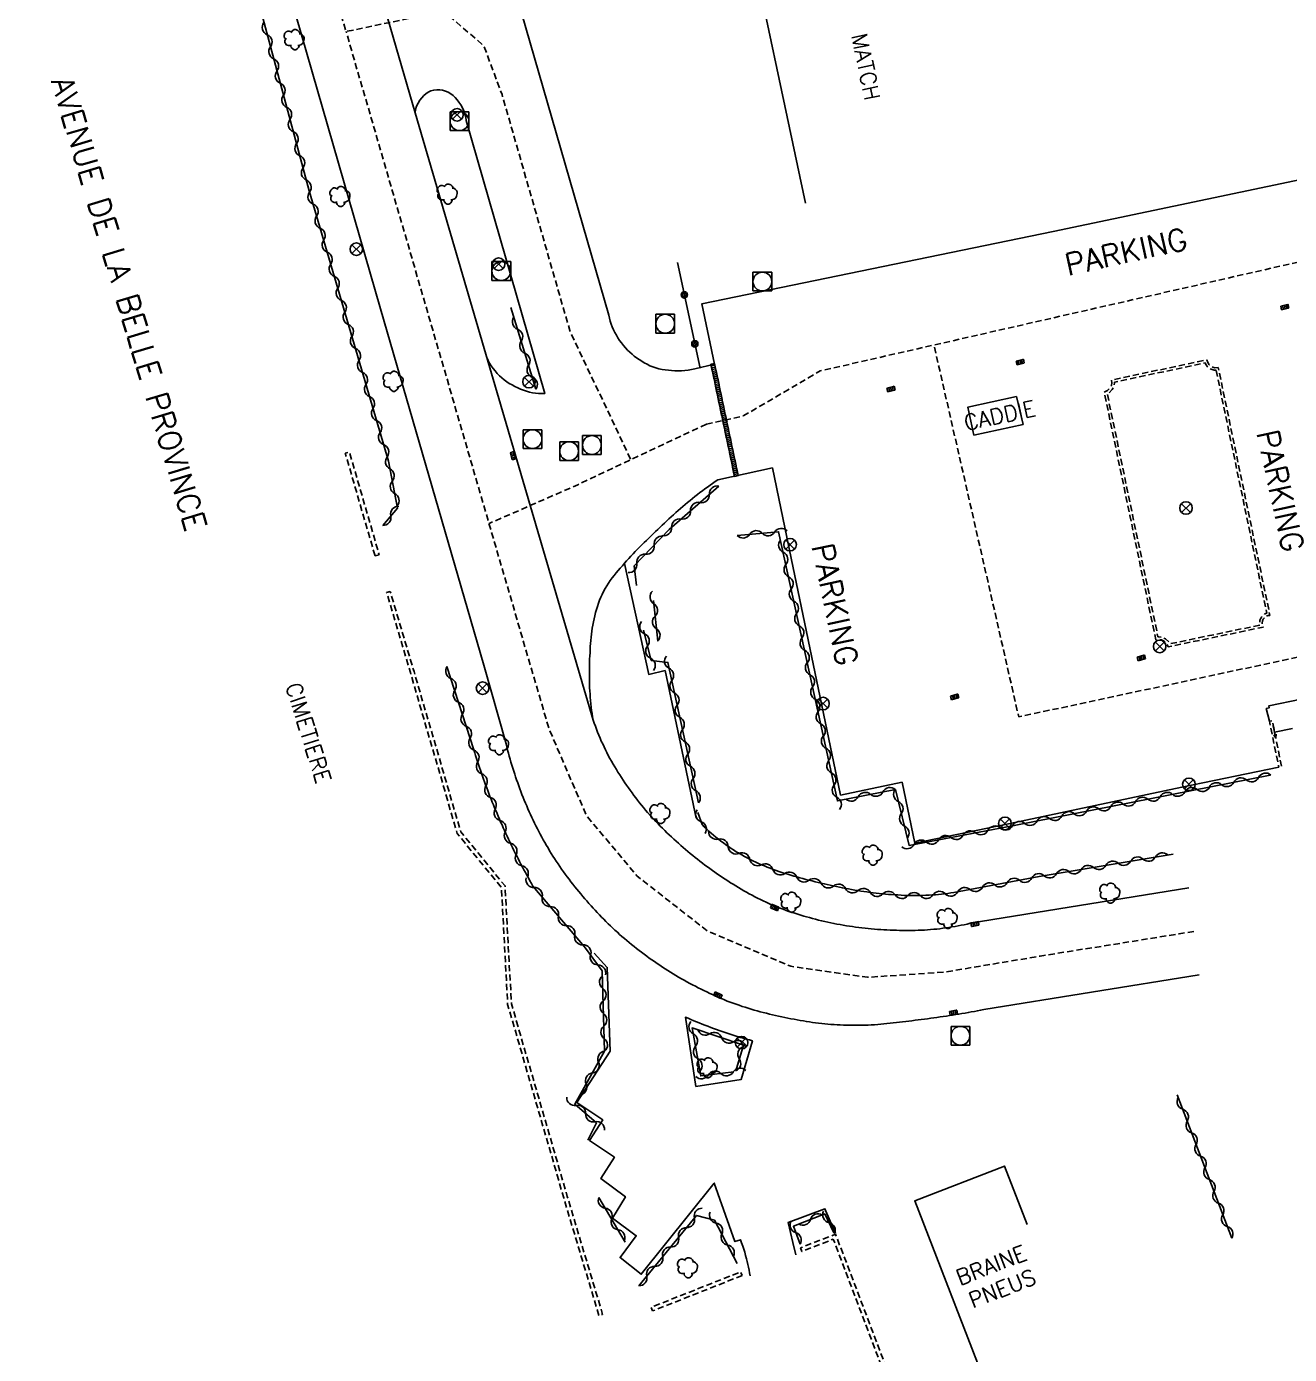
# Model space of a CAD drawing. Header units: millimetres. Extents: x 150050 to 151000, y 152675 to 153000.
# Drawn here: x 150309.5 to 150410.2, y 152821.1 to 152927 of the extents above; entities that cross this region are included whole.
import ezdxf
from ezdxf.enums import TextEntityAlignment as Align

# ---------------------------------------------------------------- set-up
doc = ezdxf.new("R2010")
doc.units = ezdxf.units.MM
doc.linetypes.add('DASHED', pattern=[0.75, 0.5, -0.25])
doc.layers.get('0').update_dxf_attribs({"linetype": 'CONTINUOUS'})
for name, color, linetype in [('W0001', 6, 'DASHED'), ('W0008', 7, 'CONTINUOUS'), ('W0017', 7, 'CONTINUOUS'), ('W0100', 7, 'CONTINUOUS'), ('W0105', 7, 'CONTINUOUS'), ('W0112', 1, 'DASHED'), ('W0300', 7, 'CONTINUOUS'), ('W0310', 3, 'CONTINUOUS'), ('W0322', 7, 'CONTINUOUS'), ('W0400', 7, 'CONTINUOUS'), ('W0420', 7, 'CONTINUOUS'), ('W0469', 7, 'CONTINUOUS'), ('W0984', 7, 'CONTINUOUS'), ('W0989', 7, 'CONTINUOUS')]:
    doc.layers.add(name, color=color, linetype=linetype)
doc.styles.get("Standard").update_dxf_attribs({"font": 'romans.shx', "width": 0.85})

# ---------------------------------------------------------------- blocks, each defined once
blk = doc.blocks.new('T400')
for p, q in [((-0.15, 0.3), (0.15, 0.3)), ((-0.15, -0.25), (-0.15, 0.3)), ((-0.15, 0.15), (0.15, 0.15)), ((-0.15, 0), (0.15, 0)), ((0.15, 0.3), (0.15, -0.25)), ((-0.15, -0.15), (0.15, -0.15)), ((-0.15, -0.25), (-0.15, -0.3)), ((-0.15, -0.3), (0.15, -0.3)), ((0.15, -0.3), (0.15, -0.25))]:
    blk.add_line(p, q)
blk = doc.blocks.new('T420')
for p, q in [((0.75, 0.75), (-0.75, 0.75)), ((-0.75, 0.75), (-0.75, -0.75)), ((0.75, 0.75), (0.75, -0.75)), ((0.75, -0.75), (-0.75, -0.75))]:
    blk.add_line(p, q)
blk.add_ellipse((0, 0), major_axis=(-0.53, 0.53), ratio=1, start_param=3.926991, end_param=10.210176)
blk = doc.blocks.new('t310o')
at = {"color": 0, "linetype": 'Continuous'}
for centre, start, end in [((-0.5, 0.38), 216.8699, 323.1304), ((0.5, -0.37), 36.8699, 143.1303)]:
    blk.add_arc(centre, 0.625, start, end, dxfattribs=at)
blk = doc.blocks.new('T300')
for p, q in [((-0.8, 0.51), (-0.86, 0.34)), ((-0.86, 0.34), (-0.86, 0.17)), ((-0.86, 0.17), (-0.74, 0.06)), ((-0.69, 0.63), (-0.8, 0.51)), ((-0.8, -0.06), (-0.74, 0.06)), ((-0.74, 0.06), (-0.69, 0.11)), ((-0.57, 0.69), (-0.69, 0.63)), ((-0.46, 0.69), (-0.57, 0.69)), ((-0.29, 0.63), (-0.46, 0.69)), ((-0.29, 0.63), (-0.17, 0.74)), ((-0.23, 0.57), (-0.29, 0.63)), ((-0.17, 0.74), (-0.06, 0.8)), ((-0.06, 0.8), (0.06, 0.8)), ((0.06, 0.8), (0.23, 0.74)), ((0.23, 0.74), (0.34, 0.63)), ((0.34, 0.63), (0.4, 0.51)), ((0.46, 0.46), (0.34, 0.46)), ((0.4, 0.51), (0.4, 0.46)), ((0.57, 0.4), (0.46, 0.46)), ((0.57, 0.4), (0.69, 0.29)), ((0.69, 0.29), (0.74, 0.17)), ((0.74, 0.06), (0.69, -0.17)), ((0.74, 0.17), (0.74, 0.06)), ((-0.8, -0.17), (-0.8, -0.06)), ((-0.8, -0.23), (-0.8, -0.17)), ((-0.74, -0.34), (-0.8, -0.23)), ((-0.69, -0.4), (-0.74, -0.34)), ((-0.51, -0.46), (-0.69, -0.4)), ((-0.4, -0.46), (-0.51, -0.46)), ((-0.4, -0.46), (-0.34, -0.46)), ((-0.34, -0.46), (-0.34, -0.4)), ((-0.34, -0.51), (-0.34, -0.46)), ((-0.29, -0.63), (-0.34, -0.51)), ((-0.17, -0.74), (-0.29, -0.63)), ((-0.06, -0.8), (-0.17, -0.74)), ((0.06, -0.8), (-0.06, -0.8)), ((0.17, -0.74), (0.06, -0.8)), ((0.23, -0.69), (0.17, -0.74)), ((0.29, -0.46), (0.23, -0.46)), ((0.29, -0.63), (0.23, -0.69)), ((0.46, -0.4), (0.29, -0.46)), ((0.34, -0.51), (0.29, -0.63)), ((0.34, -0.51), (0.34, -0.46)), ((0.57, -0.34), (0.46, -0.4)), ((0.63, -0.29), (0.57, -0.34)), ((0.69, -0.17), (0.63, -0.29))]:
    blk.add_line(p, q)
blk = doc.blocks.new('t322o')
at = {"color": 0, "linetype": 'Continuous'}
for radius in [0.25, 0.15]:
    blk.add_circle((0, 0), radius, dxfattribs=at)
blk = doc.blocks.new('t105o')
for p, q in [((-0.5, 0), (0.5, 0)), ((0.5, 0), (0.2, 0.1)), ((0.5, 0), (0.2, -0.1))]:
    blk.add_line(p, q)
blk = doc.blocks.new('T469')
at = {"color": 0, "linetype": 'Continuous', "flags": 128}
for points in [[(-0.35, 0.35), (0.35, -0.35)], [(-0.35, -0.35), (0.35, 0.35)]]:
    blk.add_lwpolyline(points, dxfattribs=at)
at = {"color": 0, "linetype": 'Continuous'}
blk.add_circle((0, 0), 0.5, dxfattribs=at)

msp = doc.modelspace()

# ---------------------------------------------------------------- linework, layer by layer
at = {"layer": 'W0001', "flags": 128}
for points in [[(150324.98, 152984.1), (150320.53, 152982.79), (150313.45, 152978.77), (150309.5, 152974.95), (150314.63, 152965.64), (150317.2, 152962.54), (150321.22, 152957.5), (150325.41, 152951.2), (150328.19, 152946.06), (150331.2, 152938.94), (150333.03, 152933.44), (150334.99, 152926.63), (150340.75, 152927.83), (150343.14, 152927.93), (150345.97, 152925.51), (150347.43, 152921.6), (150352.83, 152902.79), (150357.7, 152892.46)], [(150402.63, 152854.83), (150401.45, 152854.64), (150390.35, 152852.86), (150382.76, 152851.59), (150376.6, 152851.17), (150370.48, 152852.05), (150363.81, 152854.87), (150358.18, 152859.27), (150354.16, 152864.09), (150351.17, 152871.01), (150348.66, 152879.61), (150345.71, 152889.72), (150334.99, 152926.63)], [(150363.73, 152895.3), (150366.68, 152895.96), (150372.81, 152899.55), (150429.62, 152912.49)], [(150435.14, 152905.03), (150437.79, 152892.06), (150438.43, 152888.36), (150438.5, 152886.37), (150437.3, 152883.66), (150435.39, 152882.11), (150433.64, 152881.54), (150431.34, 152881.09), (150388.65, 152871.95), (150381.89, 152901.62)], [(150363.73, 152895.3), (150353.48, 152890.47), (150346.4, 152887.38)]]:
    msp.add_lwpolyline(points, dxfattribs=at)
at = {"layer": 'W0008', "flags": 128}
for points in [[(150402.21, 152858.31), (150384.77, 152855.48), (150384.53, 152855.42), (150384.29, 152855.37), (150384.05, 152855.32), (150383.81, 152855.27), (150383.57, 152855.23), (150383.32, 152855.19), (150383.08, 152855.15), (150382.84, 152855.11), (150382.6, 152855.08), (150382.35, 152855.05), (150382.11, 152855.02), (150381.87, 152855), (150381.62, 152854.98), (150381.38, 152854.96), (150381.13, 152854.94), (150380.89, 152854.93), (150380.64, 152854.92), (150380.39, 152854.91), (150380.15, 152854.91), (150379.9, 152854.91), (150379.64, 152854.91), (150379.39, 152854.91), (150379.14, 152854.91), (150378.89, 152854.92), (150378.64, 152854.93), (150378.39, 152854.94), (150378.14, 152854.95), (150377.89, 152854.96), (150377.64, 152854.98), (150377.39, 152854.99), (150377.14, 152855.01), (150376.89, 152855.04), (150376.64, 152855.06), (150376.39, 152855.09), (150376.14, 152855.12), (150375.89, 152855.15), (150375.64, 152855.18), (150375.39, 152855.22), (150375.14, 152855.25), (150374.9, 152855.29), (150374.65, 152855.33), (150374.4, 152855.38), (150374.15, 152855.42), (150373.91, 152855.47), (150373.66, 152855.52), (150373.41, 152855.58), (150373.17, 152855.63), (150372.93, 152855.69), (150372.69, 152855.74), (150372.45, 152855.8), (150372.21, 152855.86), (150371.97, 152855.93), (150371.73, 152855.99), (150371.5, 152856.06), (150371.26, 152856.13), (150371.02, 152856.2), (150370.79, 152856.28), (150370.55, 152856.35), (150370.32, 152856.43), (150370.09, 152856.51), (150369.86, 152856.6), (150369.63, 152856.68), (150369.4, 152856.77), (150369.17, 152856.87), (150368.94, 152856.96), (150368.71, 152857.06), (150368.49, 152857.16), (150368.26, 152857.27), (150368.04, 152857.37), (150367.82, 152857.48), (150367.6, 152857.6), (150367.38, 152857.72), (150367.16, 152857.84), (150366.94, 152857.96), (150366.72, 152858.08), (150366.51, 152858.21), (150366.29, 152858.33), (150366.08, 152858.46), (150365.87, 152858.59), (150365.66, 152858.72), (150365.45, 152858.86), (150365.24, 152858.99), (150365.03, 152859.13), (150364.83, 152859.27), (150364.62, 152859.41), (150364.42, 152859.55), (150364.22, 152859.69), (150364.01, 152859.84), (150363.82, 152859.99), (150363.62, 152860.13), (150363.42, 152860.28), (150363.22, 152860.43), (150363.03, 152860.59), (150362.83, 152860.74), (150362.64, 152860.9), (150362.45, 152861.06), (150362.26, 152861.22), (150362.07, 152861.38), (150361.88, 152861.54), (150361.69, 152861.7), (150361.51, 152861.87), (150361.32, 152862.03), (150361.14, 152862.2), (150360.95, 152862.37), (150360.77, 152862.54), (150360.59, 152862.71), (150360.41, 152862.88), (150360.23, 152863.06), (150360.05, 152863.24), (150359.88, 152863.41), (150359.71, 152863.59), (150359.54, 152863.78), (150359.37, 152863.96), (150359.2, 152864.15), (150359.04, 152864.33), (150358.88, 152864.52), (150358.72, 152864.71), (150358.56, 152864.91), (150358.4, 152865.1), (150358.25, 152865.3), (150358.1, 152865.49), (150357.95, 152865.69), (150357.8, 152865.89), (150357.66, 152866.09), (150357.51, 152866.29), (150357.37, 152866.5), (150357.23, 152866.7), (150357.09, 152866.91), (150356.95, 152867.12), (150356.82, 152867.33), (150356.68, 152867.54), (150356.55, 152867.75), (150356.42, 152867.97), (150356.29, 152868.19), (150356.16, 152868.42), (150356.03, 152868.64), (150355.91, 152868.87), (150355.79, 152869.1), (150355.68, 152869.33), (150355.57, 152869.56), (150355.46, 152869.79), (150355.35, 152870.02), (150355.25, 152870.26), (150355.15, 152870.49), (150355.06, 152870.73), (150354.96, 152870.97), (150354.88, 152871.21), (150354.79, 152871.45), (150354.71, 152871.7), (150346, 152901.34), (150340.5, 152920.15), (150336.15, 152935.18)], [(150403.04, 152851.36), (150385.86, 152848.59), (150385.61, 152848.54), (150385.36, 152848.5), (150385.12, 152848.45), (150384.87, 152848.41), (150384.62, 152848.36), (150384.37, 152848.32), (150384.12, 152848.28), (150383.87, 152848.24), (150383.63, 152848.2), (150383.38, 152848.16), (150383.13, 152848.12), (150382.88, 152848.08), (150382.63, 152848.04), (150382.38, 152848.01), (150382.13, 152847.97), (150381.88, 152847.94), (150381.63, 152847.9), (150381.38, 152847.87), (150381.13, 152847.84), (150380.88, 152847.81), (150380.63, 152847.78), (150380.38, 152847.74), (150380.13, 152847.71), (150379.89, 152847.68), (150379.64, 152847.65), (150379.39, 152847.62), (150379.14, 152847.59), (150378.89, 152847.56), (150378.64, 152847.53), (150378.39, 152847.5), (150378.14, 152847.48), (150377.89, 152847.45), (150377.64, 152847.43), (150377.4, 152847.41), (150377.15, 152847.39), (150376.89, 152847.38), (150376.64, 152847.36), (150376.39, 152847.35), (150376.14, 152847.35), (150375.89, 152847.34), (150375.64, 152847.34), (150375.4, 152847.34), (150375.15, 152847.35), (150374.9, 152847.35), (150374.66, 152847.36), (150374.41, 152847.37), (150374.17, 152847.38), (150373.92, 152847.4), (150373.67, 152847.41), (150373.43, 152847.43), (150373.18, 152847.46), (150372.94, 152847.48), (150372.69, 152847.51), (150372.45, 152847.54), (150372.21, 152847.57), (150371.96, 152847.61), (150371.72, 152847.64), (150371.47, 152847.69), (150371.22, 152847.73), (150370.98, 152847.77), (150370.73, 152847.82), (150370.48, 152847.87), (150370.23, 152847.92), (150369.99, 152847.97), (150369.74, 152848.02), (150369.49, 152848.07), (150369.25, 152848.12), (150369, 152848.18), (150368.76, 152848.24), (150368.52, 152848.3), (150368.27, 152848.36), (150368.03, 152848.42), (150367.79, 152848.49), (150367.55, 152848.56), (150367.3, 152848.63), (150367.06, 152848.7), (150366.82, 152848.78), (150366.58, 152848.85), (150366.35, 152848.94), (150366.11, 152849.02), (150365.87, 152849.1), (150365.64, 152849.19), (150365.4, 152849.28), (150365.17, 152849.38), (150364.93, 152849.48), (150364.7, 152849.58), (150364.46, 152849.68), (150364.23, 152849.79), (150364, 152849.89), (150363.77, 152850), (150363.54, 152850.11), (150363.31, 152850.23), (150363.08, 152850.34), (150362.86, 152850.46), (150362.63, 152850.57), (150362.41, 152850.69), (150362.18, 152850.82), (150361.96, 152850.94), (150361.74, 152851.06), (150361.52, 152851.19), (150361.3, 152851.32), (150361.09, 152851.45), (150360.87, 152851.58), (150360.66, 152851.72), (150360.44, 152851.86), (150360.23, 152851.99), (150360.02, 152852.13), (150359.81, 152852.28), (150359.6, 152852.42), (150359.39, 152852.57), (150359.18, 152852.71), (150358.97, 152852.86), (150358.77, 152853.01), (150358.56, 152853.17), (150358.36, 152853.32), (150358.16, 152853.48), (150357.96, 152853.63), (150357.76, 152853.79), (150357.57, 152853.95), (150357.38, 152854.11), (150357.19, 152854.27), (150357, 152854.43), (150356.81, 152854.6), (150356.63, 152854.77), (150356.44, 152854.93), (150356.26, 152855.1), (150356.08, 152855.28), (150355.9, 152855.45), (150355.72, 152855.62), (150355.55, 152855.8), (150355.37, 152855.98), (150355.2, 152856.15), (150355.03, 152856.33), (150354.86, 152856.52), (150354.69, 152856.7), (150354.53, 152856.88), (150354.36, 152857.07), (150354.2, 152857.26), (150354.03, 152857.44), (150353.87, 152857.63), (150353.71, 152857.82), (150353.55, 152858.02), (150353.4, 152858.21), (150353.24, 152858.4), (150353.08, 152858.6), (150352.93, 152858.8), (150352.78, 152858.99), (150352.63, 152859.19), (150352.48, 152859.4), (150352.33, 152859.6), (150352.18, 152859.8), (150352.04, 152860.01), (150351.9, 152860.22), (150351.76, 152860.43), (150351.62, 152860.64), (150351.49, 152860.85), (150351.35, 152861.06), (150351.22, 152861.27), (150351.1, 152861.49), (150350.97, 152861.7), (150350.85, 152861.92), (150350.72, 152862.14), (150350.6, 152862.36), (150350.48, 152862.58), (150350.37, 152862.8), (150350.25, 152863.03), (150350.14, 152863.25), (150350.03, 152863.48), (150349.92, 152863.7), (150349.81, 152863.93), (150349.7, 152864.16), (150349.6, 152864.38), (150349.5, 152864.61), (150349.4, 152864.84), (150349.3, 152865.07), (150349.21, 152865.3), (150349.11, 152865.53), (150349.02, 152865.76), (150348.93, 152865.99), (150348.85, 152866.22), (150348.76, 152866.46), (150348.68, 152866.69), (150348.59, 152866.92), (150348.51, 152867.16), (150348.44, 152867.39), (150348.36, 152867.63), (150348.29, 152867.87), (150348.21, 152868.11), (150348.14, 152868.34), (150348.08, 152868.58), (150348.01, 152868.82), (150347.94, 152869.06), (150347.88, 152869.3), (150347.82, 152869.55), (150347.76, 152869.79), (150345.97, 152876.08), (150337.73, 152904.5), (150330.18, 152930.74)], [(150348.63, 152929.35), (150355.95, 152904.01), (150356, 152903.77), (150356.07, 152903.53), (150356.14, 152903.29), (150356.23, 152903.06), (150356.32, 152902.84), (150356.43, 152902.61), (150356.55, 152902.4), (150356.67, 152902.19), (150356.81, 152901.98), (150356.96, 152901.78), (150357.12, 152901.59), (150357.28, 152901.4), (150357.45, 152901.22), (150357.62, 152901.06), (150357.8, 152900.89), (150357.98, 152900.74), (150358.17, 152900.59), (150358.37, 152900.45), (150358.58, 152900.32), (150358.78, 152900.2), (150359, 152900.08), (150359.22, 152899.97), (150359.46, 152899.87), (150359.7, 152899.79), (150359.95, 152899.72), (150360.2, 152899.67), (150360.45, 152899.63), (150360.71, 152899.6), (150360.96, 152899.58), (150361.22, 152899.56), (150361.49, 152899.56), (150361.75, 152899.57), (150362.02, 152899.59), (150362.28, 152899.62), (150362.54, 152899.67), (150362.8, 152899.73)], [(150346.16, 152900.79), (150346.23, 152900.62), (150346.33, 152900.39), (150346.44, 152900.17), (150346.57, 152899.95), (150346.72, 152899.75), (150346.87, 152899.55), (150347.04, 152899.35), (150347.22, 152899.17), (150347.41, 152899), (150347.6, 152898.84), (150347.81, 152898.69), (150348.01, 152898.55), (150348.23, 152898.43), (150348.45, 152898.31), (150348.68, 152898.2), (150348.91, 152898.1), (150349.15, 152898.01), (150349.38, 152897.93), (150349.62, 152897.86), (150349.86, 152897.81), (150350.1, 152897.77), (150350.34, 152897.75), (150350.59, 152897.75), (150350.84, 152897.75), (150344.57, 152919.52), (150344.53, 152919.79), (150344.46, 152920.04), (150344.38, 152920.29), (150344.27, 152920.54), (150344.14, 152920.77), (150343.99, 152920.99), (150343.85, 152921.18), (150343.69, 152921.36), (150343.52, 152921.52), (150343.34, 152921.66), (150343.14, 152921.78), (150342.91, 152921.88), (150342.68, 152921.95), (150342.45, 152921.99), (150342.22, 152921.99), (150341.99, 152921.96), (150341.76, 152921.9), (150341.54, 152921.8), (150341.35, 152921.67), (150341.18, 152921.52), (150341.02, 152921.34), (150340.88, 152921.15), (150340.74, 152920.92), (150340.62, 152920.67), (150340.54, 152920.42), (150340.5, 152920.15)], [(150364.65, 152890.87), (150369, 152891.81), (150370.5, 152884.6), (150374.44, 152865.71), (150379.34, 152866.74), (150380.37, 152861.87), (150387.84, 152863.42), (150401.67, 152866.34), (150409.41, 152867.94)], [(150354.71, 152871.7), (150354.66, 152871.96), (150354.61, 152872.22), (150354.58, 152872.47), (150354.54, 152872.73), (150354.51, 152872.99), (150354.48, 152873.25), (150354.46, 152873.51), (150354.45, 152873.77), (150354.43, 152874.02), (150354.42, 152874.27), (150354.41, 152874.53), (150354.4, 152874.78), (150354.4, 152875.04), (150354.4, 152875.29), (150354.4, 152875.54), (150354.4, 152875.8), (150354.4, 152876.05), (150354.41, 152876.31), (150354.42, 152876.56), (150354.43, 152876.82), (150354.45, 152877.06), (150354.46, 152877.31), (150354.47, 152877.56), (150354.49, 152877.81), (150354.51, 152878.05), (150354.53, 152878.3), (150354.56, 152878.55), (150354.59, 152878.79), (150354.63, 152879.04), (150354.67, 152879.28), (150354.72, 152879.52), (150354.77, 152879.77), (150354.83, 152880.02), (150354.9, 152880.27), (150354.97, 152880.52), (150355.05, 152880.76), (150355.13, 152881.01), (150355.22, 152881.25), (150355.31, 152881.49), (150355.42, 152881.72), (150355.53, 152881.96), (150355.65, 152882.19), (150355.78, 152882.41), (150355.92, 152882.62), (150356.06, 152882.83), (150356.21, 152883.04), (150356.37, 152883.24), (150356.53, 152883.43), (150356.7, 152883.63), (150356.86, 152883.82), (150357.03, 152884.01), (150357.2, 152884.21), (150357.37, 152884.4), (150357.54, 152884.58), (150357.71, 152884.77), (150357.88, 152884.95), (150358.05, 152885.14), (150358.23, 152885.32), (150358.41, 152885.5), (150358.59, 152885.67), (150358.77, 152885.85), (150358.95, 152886.03), (150359.13, 152886.2), (150359.31, 152886.38), (150359.49, 152886.55), (150359.67, 152886.73), (150359.85, 152886.9), (150360.03, 152887.07), (150360.21, 152887.24), (150360.39, 152887.41), (150360.57, 152887.58), (150360.75, 152887.75), (150360.93, 152887.91), (150361.12, 152888.08), (150361.3, 152888.25), (150361.49, 152888.41), (150361.67, 152888.57), (150361.86, 152888.74), (150362.05, 152888.9), (150362.24, 152889.06), (150362.43, 152889.22), (150362.62, 152889.38), (150362.82, 152889.53), (150363.02, 152889.69), (150363.22, 152889.84), (150363.42, 152889.99), (150363.62, 152890.14), (150363.82, 152890.29), (150364.03, 152890.44), (150364.23, 152890.58), (150364.44, 152890.73), (150364.65, 152890.87)], [(150362.91, 152863.88), (150360.44, 152875.65), (150359.14, 152875.34), (150357.2, 152884.2)], [(150354.77, 152853.09), (150355.83, 152851.96), (150356.07, 152845.29), (150353.4, 152841.19), (150355.47, 152839.8), (150354.42, 152838.16), (150356.4, 152836.82), (150355.3, 152835.12), (150357.27, 152833.66), (150356.25, 152831.96), (150358.14, 152830.55), (150356.85, 152828.81), (150358.54, 152827.48), (150364.36, 152834.76), (150366.01, 152830.09), (150366.45, 152830.23), (150366.54, 152829.98), (150366.63, 152829.73), (150366.71, 152829.48), (150366.79, 152829.23), (150366.86, 152828.97), (150366.93, 152828.72), (150366.99, 152828.49), (150367.04, 152828.26), (150367.09, 152828.04), (150367.14, 152827.81), (150367.18, 152827.58), (150367.22, 152827.35)], [(150370.88, 152829.03), (150370.64, 152830), (150370.26, 152831.62), (150373.19, 152832.7), (150374.03, 152830.72)]]:
    msp.add_lwpolyline(points, dxfattribs=at)
msp.add_lwpolyline([(150408.66, 152871.6), (150408.4, 152872.61), (150408.63, 152872.66), (150408.6, 152872.83), (150418.92, 152874.97), (150431.9, 152877.68), (150431.84, 152877.95), (150434.04, 152878.39), (150434.31, 152878.44), (150434.57, 152878.49), (150434.83, 152878.55), (150435.09, 152878.62), (150435.34, 152878.7), (150435.6, 152878.78), (150435.85, 152878.87, 0.141817), (150439.71, 152881.61, 0.138227), (150441.93, 152886.9), (150440.77, 152893.51), (150438.27, 152905.7)], format="xyb", dxfattribs=at)
msp.add_lwpolyline([(150362.9, 152842.46), (150362.06, 152847.99), (150362.28, 152847.9), (150362.5, 152847.8), (150362.73, 152847.71), (150362.95, 152847.62), (150363.17, 152847.53), (150363.4, 152847.44), (150363.62, 152847.35), (150363.85, 152847.27), (150364.08, 152847.18), (150364.3, 152847.1), (150364.53, 152847.02), (150364.76, 152846.94), (150365, 152846.85), (150365.24, 152846.77), (150365.47, 152846.69), (150365.72, 152846.61), (150365.96, 152846.53), (150366.2, 152846.46), (150366.44, 152846.38), (150366.68, 152846.31), (150366.92, 152846.24), (150367.17, 152846.17), (150367.41, 152846.1), (150366.51, 152843.02)], close=True, dxfattribs=at)
at = {"layer": 'W0017', "flags": 128}
msp.add_lwpolyline([(150362.8, 152899.73), (150364.37, 152900.1), (150363.36, 152904.9), (150391.39, 152910.68), (150428.26, 152918.42), (150431.47, 152904.47)], dxfattribs=at)
at = {"layer": 'W0100', "flags": 128}
for points in [[(150369.43, 152970.82), (150364.53, 152969.81), (150366.09, 152962.29), (150361.46, 152961.25), (150364.07, 152948.78), (150364.96, 152948.97), (150365.18, 152947.88), (150364.3, 152947.7), (150366.62, 152936.64), (150371.64, 152912.94)], [(150409.06, 152870.74), (150410.48, 152871.03)], [(150384.57, 152802.17), (150382.77, 152806.84), (150389.59, 152809.47), (150380.36, 152833.33), (150387.51, 152836.11), (150389.32, 152831.45)]]:
    msp.add_lwpolyline(points, dxfattribs=at)
msp.add_lwpolyline([(150385.07, 152894.42), (150384.58, 152896.65), (150388.47, 152897.5), (150389, 152895.28)], close=True, dxfattribs=at)
at = {"layer": 'W0112', "flags": 128}
for points in [[(150404.57, 152899.82), (150404.28, 152899.81), (150404.01, 152899.92), (150403.85, 152900.05), (150403.73, 152900.23), (150403.66, 152900.43), (150396.06, 152898.83), (150396.08, 152898.6), (150396.04, 152898.38), (150395.94, 152898.18), (150395.74, 152897.98), (150395.47, 152897.87), (150397.52, 152888.03), (150399.59, 152878.09), (150399.82, 152878.13), (150400.04, 152878.1), (150400.25, 152878), (150400.46, 152877.81), (150400.57, 152877.54), (150408.17, 152879.11, -0.586914), (150408.69, 152880.05)], [(150404.4, 152899.6), (150404.25, 152899.6), (150403.91, 152899.73), (150403.69, 152899.91), (150403.54, 152900.13), (150403.52, 152900.19), (150396.29, 152898.66), (150396.29, 152898.59), (150396.24, 152898.32), (150396.11, 152898.06), (150395.85, 152897.79), (150395.71, 152897.74), (150397.73, 152888.07, -0.000136), (150397.73, 152888.07), (150399.76, 152878.33), (150399.82, 152878.34), (150400.1, 152878.3), (150400.36, 152878.18), (150400.64, 152877.93), (150400.7, 152877.78), (150407.89, 152879.27, -0.382192), (150408.44, 152880.22)]]:
    msp.add_lwpolyline(points, format="xyb", close=True, dxfattribs=at)
for points in [[(150337.3, 152884.8), (150334.92, 152892.99), (150335.25, 152893.09), (150337.63, 152884.89)], [(150355.16, 152824.19), (150352.35, 152833.59), (150347.88, 152849.01), (150347.38, 152858.34), (150343.86, 152862.64), (150340.12, 152875.48), (150338.22, 152881.88), (150338.51, 152881.96), (150340.41, 152875.56), (150344.14, 152862.79), (150347.67, 152858.46), (150348.18, 152849.06), (150352.64, 152833.68), (150355.45, 152824.28)], [(150366.59, 152827.38), (150359.44, 152824.55), (150359.32, 152824.84), (150366.47, 152827.67)]]:
    msp.add_lwpolyline(points, close=True, dxfattribs=at)
for points in [[(150409.61, 152868.01), (150408.88, 152871.64), (150408.65, 152871.6), (150409.4, 152867.93)], [(150382.77, 152806.84), (150373.86, 152830.28), (150371.35, 152829.3), (150371.24, 152829.59), (150374.04, 152830.67), (150383.06, 152806.94)]]:
    msp.add_lwpolyline(points, dxfattribs=at)
at = {"layer": 'W0310', "flags": 128}
for points in [[(150337.91, 152887.23), (150339.09, 152888.61), (150338.38, 152892.34), (150332.05, 152913.92), (150328.15, 152928.42), (150325.91, 152936.12), (150322.06, 152943.62), (150315.77, 152940.41)], [(150350.14, 152898.1), (150348.14, 152904.6)], [(150364.73, 152890.37), (150360.76, 152886.9), (150357.98, 152883.99), (150358.17, 152882.42)], [(150366.2, 152886.42), (150369.5, 152886.72), (150374.19, 152865.24), (150378.81, 152866.15), (150379.91, 152861.7), (150388.29, 152863.28), (150408.72, 152867.3)], [(150359.85, 152878), (150359.52, 152881.23)], [(150363.1, 152865.08), (150360.66, 152876.29), (150359.33, 152876.46), (150358.73, 152878.88)], [(150343.04, 152875.96), (150345.18, 152869.33), (150345.25, 152869.09), (150345.32, 152868.86), (150345.4, 152868.62), (150345.47, 152868.39), (150345.55, 152868.15), (150345.63, 152867.92), (150345.71, 152867.69), (150345.79, 152867.46), (150345.87, 152867.22), (150345.95, 152866.99), (150346.04, 152866.76), (150346.12, 152866.53), (150346.21, 152866.3), (150346.29, 152866.07), (150346.38, 152865.84), (150346.47, 152865.61), (150346.56, 152865.38), (150346.65, 152865.15), (150346.75, 152864.92), (150346.84, 152864.7), (150346.93, 152864.47), (150347.03, 152864.24), (150347.13, 152864.02), (150347.22, 152863.79), (150347.32, 152863.56), (150347.43, 152863.33), (150347.53, 152863.1), (150347.63, 152862.88), (150347.73, 152862.65), (150347.84, 152862.43), (150347.94, 152862.2), (150348.05, 152861.98), (150348.16, 152861.75), (150348.27, 152861.53), (150348.38, 152861.3), (150348.49, 152861.08), (150348.6, 152860.86), (150348.71, 152860.64), (150348.83, 152860.42), (150348.94, 152860.19), (150349.06, 152859.97), (150349.17, 152859.75), (150349.29, 152859.53), (150349.41, 152859.32), (150349.53, 152859.1), (150349.65, 152858.88), (150349.77, 152858.66), (150349.89, 152858.44), (150354.02, 152853.59), (150355.42, 152851.7), (150355.61, 152845.28), (150353.23, 152841.05), (150354.96, 152839.55), (150354.27, 152838.18)], [(150400.97, 152861), (150390.29, 152859.21), (150383.48, 152857.94), (150383.24, 152857.9), (150382.99, 152857.87), (150382.74, 152857.84), (150382.49, 152857.81), (150382.25, 152857.78), (150382, 152857.76), (150381.75, 152857.74), (150381.5, 152857.73), (150381.25, 152857.72), (150381, 152857.71), (150380.75, 152857.7), (150380.5, 152857.7), (150380.25, 152857.7), (150380, 152857.7), (150379.76, 152857.7), (150379.51, 152857.71), (150379.26, 152857.72), (150379.01, 152857.74), (150378.76, 152857.75), (150378.51, 152857.77), (150378.27, 152857.79), (150378.02, 152857.81), (150377.77, 152857.84), (150377.53, 152857.86), (150377.28, 152857.89), (150377.04, 152857.92), (150376.79, 152857.95), (150376.54, 152857.98), (150376.3, 152858.02), (150376.05, 152858.05), (150375.81, 152858.09), (150375.57, 152858.13), (150375.32, 152858.17), (150375.08, 152858.22), (150374.84, 152858.26), (150374.59, 152858.31), (150374.35, 152858.36), (150374.11, 152858.41), (150373.86, 152858.46), (150373.62, 152858.52), (150373.38, 152858.57), (150373.14, 152858.63), (150372.89, 152858.68), (150372.65, 152858.74), (150372.4, 152858.8), (150372.16, 152858.86), (150371.92, 152858.92), (150371.68, 152858.98), (150371.44, 152859.05), (150371.19, 152859.11), (150370.95, 152859.18), (150370.71, 152859.24), (150370.47, 152859.31), (150370.24, 152859.39), (150370, 152859.46), (150369.76, 152859.54), (150369.52, 152859.62), (150369.29, 152859.7), (150369.05, 152859.78), (150368.82, 152859.87), (150368.59, 152859.96), (150368.36, 152860.06), (150368.13, 152860.15), (150367.9, 152860.25), (150367.67, 152860.36), (150367.44, 152860.47), (150367.22, 152860.58), (150366.99, 152860.7), (150366.77, 152860.82), (150366.55, 152860.94), (150366.34, 152861.07), (150366.12, 152861.19), (150365.91, 152861.33), (150365.7, 152861.46), (150365.5, 152861.6), (150365.29, 152861.75), (150365.09, 152861.89), (150364.89, 152862.04), (150364.7, 152862.19), (150364.5, 152862.35), (150364.31, 152862.51), (150364.12, 152862.67), (150363.93, 152862.84), (150363.75, 152863.01), (150363.57, 152863.18), (150363.39, 152863.36), (150363.06, 152864.32)], [(150366.07, 152843.7), (150366.7, 152845.77), (150362.59, 152847.14), (150363.29, 152843.31), (150365.93, 152843.63)], [(150405.65, 152830.36), (150401.29, 152841.8)], [(150355.15, 152833.61), (150357.26, 152830.05)], [(150371.21, 152829.87), (150370.68, 152831.31), (150373.18, 152832.3), (150373.9, 152830.79)], [(150358.35, 152826.55), (150362.95, 152832.17), (150364.38, 152831.8), (150366.2, 152828.35)]]:
    msp.add_lwpolyline(points, dxfattribs=at)
at = {"layer": 'W0322', "flags": 128}
msp.add_lwpolyline([(150363.23, 152899.76), (150361.42, 152908.21)], dxfattribs=at)

# ---------------------------------------------------------------- block references
at = {"layer": 'W0105', "rotation": 282.9219011551561}
msp.add_blockref('t105o', (150409.06, 152870.74), dxfattribs=at)
at = {"layer": 'W0300'}
for p in [(150330.91, 152925.98), (150334.56, 152913.46), (150343.12, 152913.66), (150338.8, 152898.72), (150347.22, 152869.73), (150360.09, 152864.24), (150377.03, 152860.92), (150370.53, 152857.16), (150395.97, 152857.88), (150383.01, 152855.86), (150363.85, 152843.95), (150362.29, 152828)]:
    msp.add_blockref('T300', p, dxfattribs=at)
at = {"layer": 'W0310'}
for p, rotation in [((150328.7, 152926.38), 105.0551885682406), ((150329.22, 152924.45), 105.0551885682406), ((150329.74, 152922.51), 105.0551885682406), ((150330.26, 152920.58), 105.0551885682406), ((150330.78, 152918.65), 105.0551885682406), ((150331.3, 152916.72), 105.0551885682406), ((150331.82, 152914.79), 105.0551885682406), ((150332.36, 152912.86), 106.3490920343787), ((150332.92, 152910.94), 106.3490920343787), ((150333.49, 152909.03), 106.3490920343787), ((150334.05, 152907.11), 106.3490920343787), ((150334.61, 152905.19), 106.3490920343787), ((150335.17, 152903.27), 106.3490920343787), ((150348.67, 152902.88), 107.0751224926566), ((150335.74, 152901.35), 106.3490920343787), ((150349.26, 152900.96), 107.0751224926566), ((150336.3, 152899.43), 106.3490920343787), ((150349.84, 152899.05), 107.0751224926566), ((150336.86, 152897.51), 106.3490920343787), ((150337.43, 152895.59), 106.3490920343787), ((150337.99, 152893.67), 106.3490920343787), ((150338.49, 152891.74), 100.690168398484), ((150338.87, 152889.77), 100.690168398484), ((150363.97, 152889.71), 221.1369498686134), ((150338.56, 152887.99), 49.68730240844438), ((150362.47, 152888.4), 221.1369498686134), ((150360.96, 152887.08), 221.1369498686134), ((150359.56, 152885.65), 226.3615129964394), ((150367.19, 152886.51), 5.132298414999084), ((150369.18, 152886.69), 5.132298414999084), ((150369.86, 152885.08), 282.3145574332405), ((150358.18, 152884.2), 226.3615129964394), ((150370.29, 152883.12), 282.3145574332405), ((150359.54, 152880.98), 95.76214317978771), ((150370.71, 152881.17), 282.3145574332432), ((150359.74, 152878.99), 95.76214317978771), ((150371.14, 152879.21), 282.3145574332405), ((150358.8, 152878.58), 103.9639318704842), ((150371.57, 152877.26), 282.3145574332432), ((150359.28, 152876.63), 103.9639318704842), ((150360.76, 152875.83), 102.2556767041739), ((150343.35, 152875.01), 287.8173368424567), ((150371.99, 152875.31), 282.3145574332405), ((150361.19, 152873.87), 102.2556767041739), ((150343.96, 152873.11), 287.8173368424567), ((150372.42, 152873.35), 282.3145574332405), ((150361.61, 152871.92), 102.2556767041739), ((150344.57, 152871.2), 287.8173368424567), ((150372.85, 152871.4), 282.3145574332405), ((150362.04, 152869.96), 102.2556767041739), ((150373.27, 152869.44), 282.3145574332432), ((150345.18, 152869.3), 287.1792017469541), ((150345.81, 152867.4), 289.3472617958165), ((150362.46, 152868.01), 102.2556767041739), ((150373.7, 152867.49), 282.3145574332432), ((150405.82, 152866.73), 11.1210682093068), ((150407.79, 152867.11), 11.1210682093068), ((150346.51, 152865.52), 291.5176543251362), ((150362.89, 152866.06), 102.2556767041739), ((150374.13, 152865.54), 282.3145574332405), ((150377.82, 152865.96), 11.2063687452377), ((150379.04, 152865.19), 283.8995687776015), ((150401.9, 152865.96), 11.1210682093068), ((150403.86, 152866.34), 11.1210682093068), ((150375.85, 152865.57), 11.20636874523703), ((150396.01, 152864.8), 11.12106820930599), ((150397.97, 152865.18), 11.12106820930599), ((150399.94, 152865.57), 11.1210682093068), ((150347.27, 152863.68), 293.6519884263775), ((150363.31, 152863.59), 108.6764968914889), ((150379.52, 152863.25), 283.899568777605), ((150390.12, 152863.64), 11.1210682093068), ((150392.09, 152864.03), 11.12106820930599), ((150394.05, 152864.41), 11.12106820930599), ((150364.69, 152862.2), 141.2129772534335), ((150384.23, 152862.51), 10.70623594701084), ((150386.2, 152862.89), 10.70623594701084), ((150388.16, 152863.26), 10.70623594701084), ((150348.11, 152861.86), 295.6469763138477), ((150380.3, 152861.77), 10.70623594701071), ((150382.27, 152862.14), 10.70623594701071), ((150349, 152860.07), 297.6437809821292), ((150366.34, 152861.06), 149.7305682506101), ((150397.58, 152860.44), 189.5097320989834), ((150399.55, 152860.77), 189.5097320989834), ((150368.12, 152860.16), 156.2168084420162), ((150370, 152859.46), 162.0716319289307), ((150391.66, 152859.44), 189.5097320989834), ((150393.63, 152859.77), 189.5097320989834), ((150395.61, 152860.11), 189.5097320989834), ((150349.99, 152858.33), 310.3784900302195), ((150371.92, 152858.92), 165.988751925858), ((150373.87, 152858.46), 167.8923089881692), ((150385.76, 152858.37), 190.6200434654379), ((150387.72, 152858.73), 190.6200434654379), ((150389.69, 152859.1), 190.6200434654379), ((150351.28, 152856.81), 310.3784900302195), ((150375.83, 152858.09), 171.0433277926125), ((150377.82, 152857.83), 174.5490396184654), ((150379.81, 152857.7), 178.6863962003811), ((150381.81, 152857.75), 184.3047908730775), ((150383.79, 152858), 190.6200434654379), ((150352.58, 152855.29), 310.3784900302195), ((150353.87, 152853.76), 310.3784900302195), ((150355.08, 152852.16), 306.5679224484892), ((150355.46, 152850.28), 271.674215695829), ((150355.52, 152848.28), 271.674215695829), ((150355.58, 152846.28), 271.674215695829), ((150362.68, 152846.65), 280.3404068817214), ((150364.01, 152846.67), 161.5562663047533), ((150365.91, 152846.03), 161.5562663047533), ((150355.12, 152844.41), 240.6485346725359), ((150363.04, 152844.68), 280.3404068817214), ((150366.36, 152844.66), 73.01691691953624), ((150365.88, 152843.62), 6.837209560848074), ((150354.14, 152842.67), 240.6485346725359), ((150363.89, 152843.38), 6.837209560848074), ((150353.34, 152840.95), 318.9412278792367), ((150401.74, 152840.64), 110.8268962796595), ((150354.85, 152839.64), 318.9412278792367), ((150402.45, 152838.77), 110.8268962796595), ((150403.16, 152836.9), 110.8268962796595), ((150403.87, 152835.03), 110.8268962796595), ((150355.66, 152832.75), 300.662839529061), ((150404.58, 152833.16), 110.8268962796595), ((150362.78, 152831.97), 50.69379616697212), ((150364.5, 152831.56), 297.8465825019033), ((150372.04, 152831.85), 21.61612609845625), ((150373.51, 152831.6), 295.3441229845823), ((150405.29, 152831.29), 110.8268962796595), ((150356.68, 152831.03), 300.662839529061), ((150361.52, 152830.42), 50.69379616697212), ((150370.86, 152830.81), 110.3578072771201), ((150365.43, 152829.8), 297.8465825019033), ((150360.25, 152828.88), 50.69379616697212), ((150358.98, 152827.33), 50.69379616697212)]:
    msp.add_blockref('t310o', p, dxfattribs=dict(at, rotation=rotation))
at = {"layer": 'W0322', "rotation": 102.0669248132469}
for p in [(150361.97, 152905.62), (150362.81, 152901.71)]:
    msp.add_blockref('t322o', p, dxfattribs=at)
at = {"layer": 'W0400'}
for p, rotation in [((150409.88, 152904.65), 104.5014297634853), ((150364.3, 152899.83), 11.89616282262602), ((150388.77, 152900.26), 105.0917028834221), ((150364.42, 152899.24), 11.89616282262602), ((150364.55, 152898.65), 11.89616282262801), ((150364.67, 152898.07), 11.89616282262801), ((150378.46, 152898.11), 103.2421062506514), ((150364.79, 152897.48), 11.89616282262801), ((150364.92, 152896.89), 11.89616282262801), ((150365.04, 152896.3), 11.89616282262602), ((150365.17, 152895.72), 11.89616282262801), ((150365.29, 152895.13), 11.89616282262801), ((150365.41, 152894.54), 11.89616282262602), ((150365.54, 152893.96), 11.89616282262602), ((150365.66, 152893.37), 11.89616282262801), ((150348.31, 152892.78), 196.3724145054629), ((150365.78, 152892.78), 11.89616282262801), ((150365.91, 152892.19), 11.89616282262801), ((150366.03, 152891.61), 11.89616282262801), ((150366.06, 152891.46), 191.8961628226259), ((150398.44, 152876.65), 105.5675850178293), ((150383.55, 152873.54), 105.5675850178293), ((150369.19, 152856.74), 247.9762483451109), ((150385.16, 152855.42), 279.3273372346611), ((150364.65, 152849.75), 66.21114601178702), ((150383.45, 152848.35), 99.02284209075043)]:
    msp.add_blockref('T400', p, dxfattribs=dict(at, rotation=rotation))
at = {"layer": 'W0420'}
for p in [(150344.04, 152919.48), (150347.37, 152907.52), (150368.2, 152906.68), (150360.45, 152903.32), (150349.86, 152894.11), (150352.78, 152893.15), (150354.6, 152893.64), (150384, 152846.51)]:
    msp.add_blockref('T420', p, dxfattribs=at)
at = {"layer": 'W0469'}
for p in [(150343.84, 152919.98), (150335.81, 152909.27), (150347.16, 152908.07), (150349.58, 152898.69), (150402, 152888.61), (150370.41, 152885.69), (150399.9, 152877.57), (150345.88, 152874.24), (150373.04, 152873.01), (150402.23, 152866.57), (150387.55, 152863.45), (150366.54, 152845.96)]:
    msp.add_blockref('T469', p, dxfattribs=at)

# ---------------------------------------------------------------- texts
at = {"layer": 'W0984'}
for s, rotation, p in [('MATCH', 281.7793, (150376.45, 152923.82)), ('CADDIE', 12.2707, (150387.14, 152896)), ('CIMETIERE', 287.5798, (150331.99, 152870.67)), ('BRAINE', 21.2623, (150386.47, 152828.2)), ('PNEUS', 21.2623, (150387.34, 152826.34))]:
    msp.add_text(s, height=1.25, rotation=rotation, dxfattribs=at).set_placement(p, align=Align.MIDDLE)
at = {"layer": 'W0989'}
for s, rotation, p in [('AVENUE DE LA BELLE PROVINCE', 286.635, (150317.68, 152904.91)), ('PARKING', 12.5178, (150397.21, 152909.06)), ('PARKING', 282.3188, (150409.53, 152890)), ('PARKING', 281.8991, (150373.99, 152880.93))]:
    msp.add_text(s, height=1.75, rotation=rotation, dxfattribs=at).set_placement(p, align=Align.MIDDLE)

doc.saveas('drawing.dxf')
